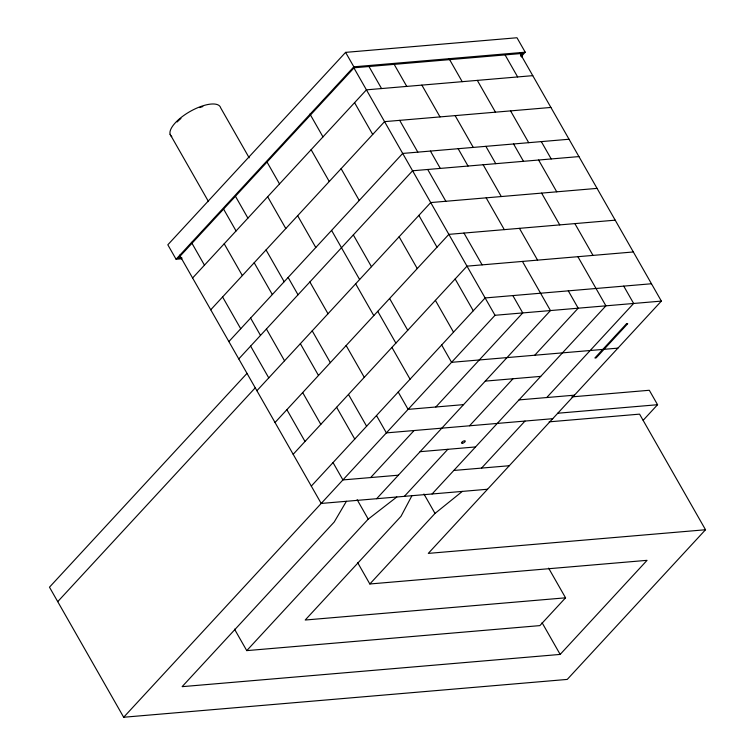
<?xml version="1.0" encoding="UTF-8"?>
<svg xmlns="http://www.w3.org/2000/svg" width="755" height="755" viewBox="0 0 755 755"><rect width="100%" height="100%" fill="white"/><g stroke="black" fill="none" stroke-linecap="round" stroke-linejoin="round"><path stroke-width="1.13" d="M411.928 495.705L400.999 516.335L305.199 620.025L565.552 597.818L548.621 568.147M346.403 501.292L334.21 522.026L182.115 686.663L560.163 654.415L647.073 560.333L369.837 583.983L357.587 562.503M521.243 56.512L525.225 52.199L516.986 37.75L345.601 52.369L167.827 244.799L176.075 259.248L181.946 258.748M176.075 259.248L353.85 66.817L525.225 52.199M192.601 277.991L366.43 89.845L532.766 75.651M210.739 309.786L384.559 121.64L550.905 107.446M228.869 341.581L402.698 153.435L569.034 139.241M238.769 358.927L412.589 170.772L578.934 156.587M520.582 55.974L522.979 53.379L354.114 67.78L178.322 258.068L181.842 257.776M247.008 373.376L49.481 587.182L123.669 717.25L567.25 679.415L705.519 529.746L639.57 414.136L549.121 421.847M57.729 601.641L255.247 387.825M256.898 390.722L430.718 202.566L597.063 188.382M275.037 422.507L448.857 234.361L615.202 220.167M293.166 454.302L466.996 266.156L633.332 251.962M311.305 486.097L485.125 297.951L651.471 283.757M123.669 717.25L495.016 315.288L661.361 301.103L519.733 52.803M370.648 477.556L414.099 430.52M435.833 407.002L522.743 312.929L512.853 295.582M376.641 498.715L550.461 310.56L522.441 261.428M234.503 629.132L246.753 650.621L368.232 519.129L396.809 496.988M404.369 496.346L447.819 449.31M469.553 425.792L513.004 378.755M534.738 355.237L578.188 308.191L568.298 290.854M432.086 493.978L605.916 305.832L577.886 256.691M369.837 583.983L435.022 513.428L462.334 491.401M481.539 468.1L524.999 421.064M546.724 397.545L633.634 303.463L623.743 286.126M661.361 301.103L428.283 553.396L705.519 529.746M643.175 420.28L657.558 404.718L649.309 390.269L571.78 396.885M565.552 597.818L539.872 625.612L246.753 650.621M602.783 349.433L451.565 362.325L441.675 344.988M604.047 349.32L617.901 348.14M485.286 381.115L540.731 376.386M463.551 404.633L408.106 409.37L398.215 392.024M519.006 399.905L574.451 395.176M557.7 413.24L657.558 404.718M552.726 418.695L386.381 432.889L376.49 415.543M420.101 451.679L475.546 446.941M398.366 475.197L342.921 479.925L333.03 462.579M453.821 470.459L509.266 465.731M487.541 489.249L321.196 503.443L179.567 255.143M505.18 55.087L517.647 76.944M541.316 141.61L551.207 158.946M510.578 110.891L528.708 142.686M538.608 160.022L556.737 191.817M574.876 223.612L593.005 255.407M477.32 80.389L495.459 112.174M513.589 143.969L523.479 161.315M541.618 193.11L559.748 224.905M449.168 58.824L462.202 81.672M485.871 146.338L495.761 163.675M455.133 115.619L473.262 147.414M483.153 164.75L501.292 196.545M519.431 228.34L537.56 260.135M421.875 85.117L440.005 116.912M458.143 148.697L468.034 166.043M486.173 197.838L504.302 229.633M393.714 63.552L406.747 86.4M430.416 151.066L440.307 168.412M368.516 65.704L381.549 88.552M399.678 120.347L417.817 152.142M427.707 169.479L445.846 201.274M463.976 233.069L482.115 264.863M345.601 52.369L353.85 66.817M353.953 67.988L495.016 315.288M354.576 102.671L372.706 134.465M418.874 215.392L437.003 247.187M455.142 278.982L473.272 310.777M399.121 236.777L417.251 268.572M435.39 300.367L453.519 332.153M309.937 114.033L322.97 136.881M341.109 168.676L359.238 200.471M311.117 149.707L329.255 181.502M353.331 234.918L371.46 266.713M389.599 298.499L407.738 330.294M331.587 230.398L359.616 279.539M377.745 311.334L395.884 343.129M355.662 283.814L373.8 315.609M391.93 347.404L410.069 379.199M542.071 622.696L560.163 654.415M267.043 162.061L279.51 183.918M297.649 215.713L315.788 247.508M249.178 157.823L220.668 107.833A28.633 10.957 -29.7 0 0 189.052 112.07A28.633 10.957 -29.7 0 0 171.772 136.636M267.666 196.744L285.796 228.538M309.871 281.955L328.01 313.75M346.139 345.545L364.278 377.33M423.933 493.987L435.022 513.428M288.127 277.444L298.017 294.78M235.447 196.272L247.914 218.129M266.043 249.924L284.182 281.719M312.202 330.85L330.341 362.645M348.48 394.44L366.609 426.235M223.593 209.097L236.06 230.954M254.19 262.749L272.329 294.544M300.358 343.676L318.487 375.471M336.626 407.266L354.756 439.061M170.12 134.286L208.522 201.623M224.207 243.789L242.346 275.575M266.421 328.991L284.55 360.786M302.689 392.581L320.818 424.376M357.143 499.687L368.232 519.129M250.603 318.063L260.494 335.409M191.421 242.317L204.454 265.165M222.593 296.96L240.722 328.755M250.613 346.092L268.752 377.887M286.881 409.682L305.02 441.477M522.026 55.19A2.878 1.699 42.7 0 1 521.847 57.135M177.151 121.98A27.01 10.334 -29.7 0 1 180.964 118.469M199.801 107.587A27.01 10.334 -29.7 0 1 202.85 106.54M626.49 323.772L594.883 357.983L596.139 357.87L627.745 323.668L626.49 323.772M462.598 443.251A2.161 0.831 -29.7 0 0 465.259 441.052A2.161 0.831 -29.7 0 0 462.202 441.845A2.161 0.831 -29.7 0 0 462.598 443.251"/></g></svg>
